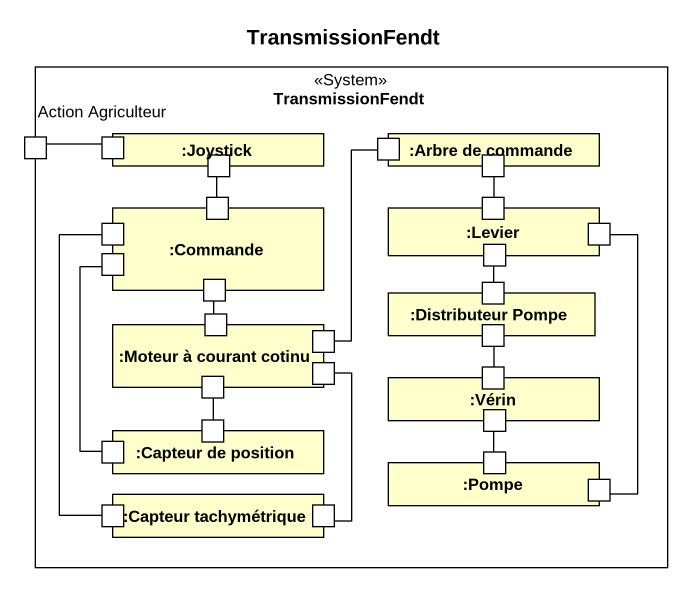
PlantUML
@startuml
title TransmissionFendt
rectangle TransmissionFendt <<System>> {
  port "Action Agriculteur" as Action_Agriculteur
  rectangle ":Joystick" as Joystick {
    port " " as port1
    port " " as port2
  }
  rectangle ":Arbre de commande" as Arbre_de_commande {
    port " " as port3
    port " " as port4
  }
  rectangle ":Commande" as Commande {
    port " " as port5
    port " " as port6
    port " " as port9
    port " " as port10
  }
  rectangle ":Levier" as Levier {
    port " " as port7
    port " " as port8
    port " " as port12
  }
  rectangle ":Distributeur Pompe" as Distributeur_Pompe {
    port " " as port11
    port " " as port16
  }
  rectangle ":Moteur à courant cotinu" as Moteur_à_courant_cotinu {
    port " " as port13
    port " " as port14
    port " " as port15
    port " " as port18
  }
  rectangle ":Capteur de position" as Capteur_de_position {
    port " " as port17
    port " " as port21
  }
  rectangle ":Vérin" as Vérin {
    port " " as port19
    port " " as port20
  }
  rectangle ":Capteur tachymétrique" as Capteur_tachymétrique {
    port " " as port24
    port " " as port25
  }
  rectangle ":Pompe" as Pompe {
    port " " as port22
    port " " as port23
  }
}
Action_Agriculteur -right- port1
port2 -- port6
port4 -- port7
port5 -- port24
port10 -- port13
port11 -up- port12
port14 -up- port3
port15 -- port25
port16 -- port19
port17 -up- port18
port21 -up- port9
port22 -up- port20
port23 -up- port8
@enduml
